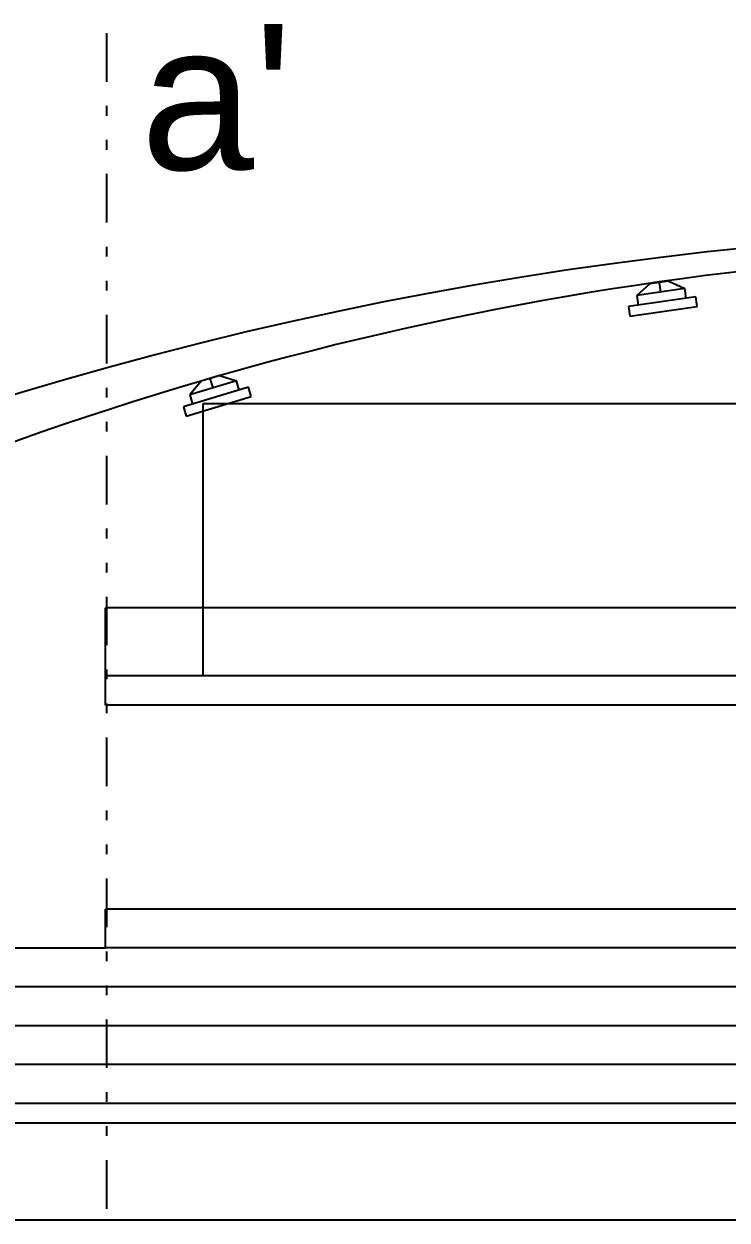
# Model space of a CAD drawing. Header units: inches. Extents: x 21 to 132, y 19 to 196.
# Drawn here: x 67.11 to 74.35, y 47.57 to 59.88 of the extents above; entities that cross this region are included whole.
import ezdxf

# ---------------------------------------------------------------- set-up
doc = ezdxf.new("R2010")
doc.units = ezdxf.units.IN
doc.header["$MEASUREMENT"] = 0
doc.linetypes.add('DIVIDE', pattern=[1.25, 0.5, -0.25, 0, -0.25, 0, -0.25])
for name, color, linetype in [('ax', 40, 'DIVIDE'), ('fur', 253, 'Continuous'), ('gradient', 240, 'Continuous'), ('inwall', 41, 'Continuous'), ('wall', 7, 'Continuous')]:
    doc.layers.add(name, color=color, linetype=linetype)
doc.styles.get("Standard").update_dxf_attribs({"font": 'arial.ttf'})

# ---------------------------------------------------------------- blocks, each defined once
blk = doc.blocks.new('A$C47A15714')
at = {"layer": 'fur'}
for p, q in [((0.25, 0.3), (0.1, 0.2)), ((0.25, 0.3), (0.45, 0.3)), ((0.35, 0.2), (0.35, 0.3)), ((0.45, 0.3), (0.6, 0.2)), ((0.1, 0.1), (0.1, 0.2)), ((0.1, 0.2), (0.6, 0.2)), ((0.6, 0.2), (0.6, 0.1)), ((0, 0), (0, 0.1)), ((0, 0.1), (0.7, 0.1)), ((0.7, 0), (0, 0)), ((0.7, 0.1), (0.7, 0))]:
    blk.add_line(p, q, dxfattribs=at)

msp = doc.modelspace()

# ---------------------------------------------------------------- linework, layer by layer
at = {"layer": 'ax'}
msp.add_line((67.95983, 59.78144), (67.95983, 47.56601), dxfattribs=at)
at = {"layer": 'gradient', "color": 253}
for p, q in [((88.94941, 50.76601), (67.94941, 50.76601)), ((88.94941, 50.36601), (67.94941, 50.36601)), ((88.94941, 49.96601), (67.94941, 49.96601))]:
    msp.add_line(p, q, dxfattribs=at)
at = {"layer": 'gradient', "color": 252}
for p, q in [((60.74941, 50.36601), (67.94941, 50.36601)), ((67.94941, 49.96601), (61.44941, 49.96601)), ((67.94941, 49.56601), (62.14941, 49.56601)), ((67.94941, 49.16601), (62.84941, 49.16601)), ((67.94941, 48.76601), (63.54941, 48.76601))]:
    msp.add_line(p, q, dxfattribs=at)
at = {"layer": 'inwall', "color": 253}
for p, q in [((68.94941, 55.96601), (68.94941, 53.16601)), ((87.94941, 55.96601), (68.94941, 55.96601)), ((88.94941, 53.86601), (67.94941, 53.86601)), ((67.94941, 52.86601), (67.94941, 53.86601)), ((88.94941, 53.16601), (67.94941, 53.16601)), ((88.94941, 52.86601), (67.94941, 52.86601)), ((67.94941, 50.36601), (67.94941, 50.76601)), ((77.64941, 49.56601), (67.94941, 49.56601)), ((77.64941, 49.16601), (67.94941, 49.16601)), ((77.64941, 48.76601), (67.94941, 48.76601))]:
    msp.add_line(p, q, dxfattribs=at)
at = {"layer": 'inwall'}
msp.add_line((66.54941, 48.56601), (77.64941, 48.56601), dxfattribs=at)
at = {"layer": 'wall'}
msp.add_line((106.64941, 47.56601), (50.24941, 47.56601), dxfattribs=at)
for centre, radius, start, end in [((78.45079, 18.57293), 39.19309, 67.378114, 112.595458), ((78.44941, 23.63068), 33.93095, 63.763698, 116.236302)]:
    msp.add_arc(centre, radius, start, end, dxfattribs=at)

# ---------------------------------------------------------------- block references
at = {"layer": 'fur', "xscale": -1}
for p, rotation in [((74.04038, 56.96853), 8.238830365601011), ((69.44955, 56.04077), 16.71681195354616)]:
    msp.add_blockref('A$C47A15714', p, dxfattribs=dict(at, rotation=rotation))

# ---------------------------------------------------------------- texts
at = {"layer": 'ax', "insert": (68.31094, 59.87583), "char_height": 1.5, "attachment_point": 1}
msp.add_mtext_dynamic_manual_height_columns("a'", width=1.4771699, gutter_width=1, heights=[0], dxfattribs=at)

doc.saveas('drawing.dxf')
